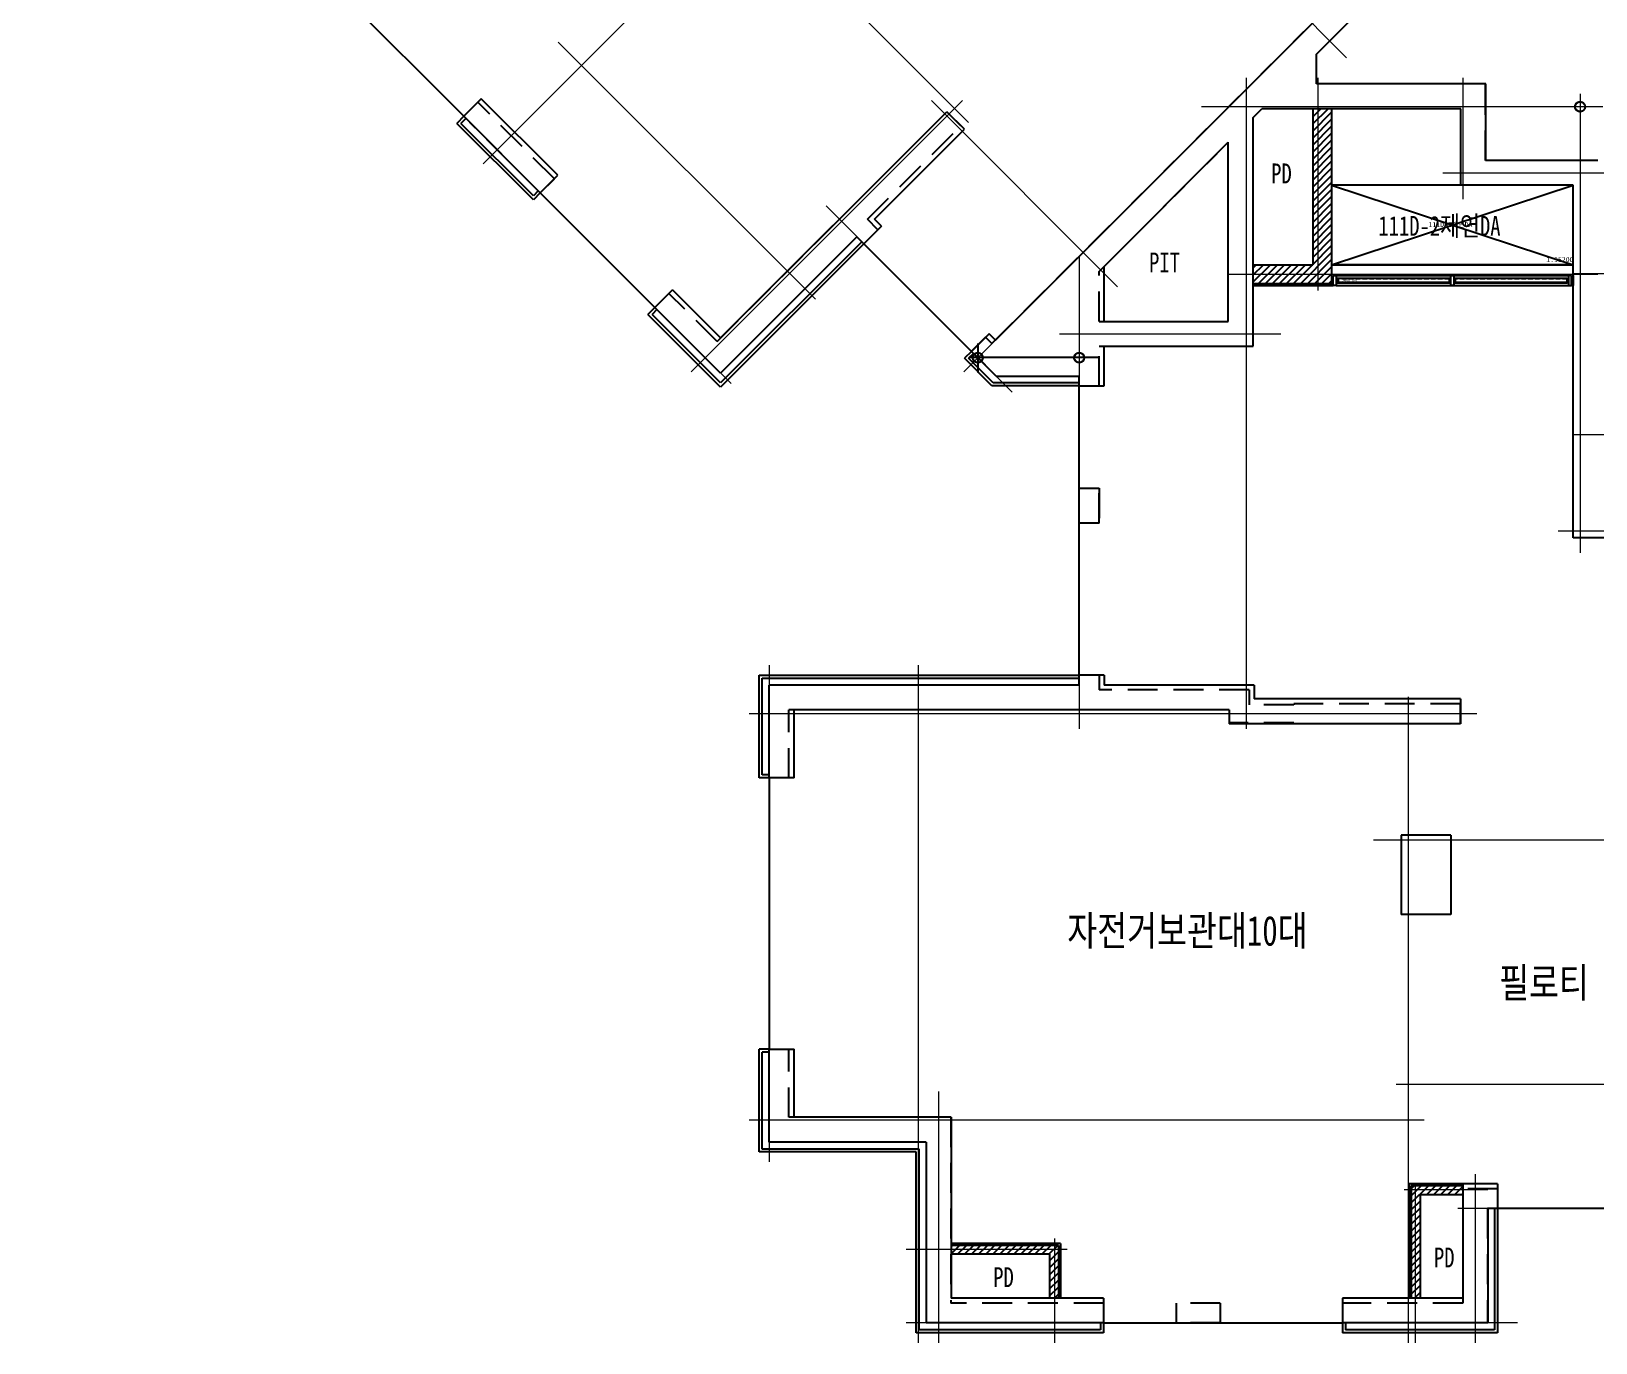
# Model space of a CAD drawing. Header units: millimetres. Extents: x 18596 to 55969, y 16294 to 49232.
# Drawn here: x 25724 to 41466, y 16294 to 29494 of the extents above; entities that cross this region are included whole.
import ezdxf
from ezdxf.enums import TextEntityAlignment as Align

# ---------------------------------------------------------------- set-up
doc = ezdxf.new("R2010")
doc.units = ezdxf.units.MM
doc.header["$LTSCALE"] = 100
for name, pattern in [('111D-COR1_2-1F$0$CEN', [62, 60, -1, 0, -1]), ('111D-COR1_2-1F$0$CENTER', [50.8, 31.75, -6.35, 6.35, -6.35]), ('111D-COR1_2-1F$0$HID', [2.3, 1.5, -0.8])]:
    doc.linetypes.add(name, pattern=pattern)
doc.layers.get('Defpoints').update_dxf_attribs({"color": 127})
doc.layers.add('111D-COR1_2-1F$0$CEN아파트', color=1, linetype='111D-COR1_2-1F$0$CEN', lineweight=5)
for name, color, linetype, plot in [('111D-COR1_2-1F$0$Defpoint', 16, 'Continuous', False), ('111D-COR1_2-1F$0$UNDERWALL', 25, '111D-COR1_2-1F$0$HID', False), ('111D-COR1_2-1F$0$창호공차', 39, 'Continuous', False)]:
    doc.layers.add(name, color=color, linetype=linetype, plot=plot)
for name, color, linetype in [('111D-COR1_2-1F$0$ELE6', 5, 'Continuous'), ('111D-COR1_2-1F$0$ELE7', 8, 'Continuous'), ('111D-COR1_2-1F$0$ETC7', 8, 'Continuous'), ('111D-COR1_2-1F$0$FIN4', 6, 'Continuous'), ('111D-COR1_2-1F$0$FIN_석재', 9, 'Continuous'), ('111D-COR1_2-1F$0$HAT-1', 9, 'Continuous'), ('111D-COR1_2-1F$0$OPEN', 5, '111D-COR1_2-1F$0$CENTER'), ('111D-COR1_2-1F$0$WALL-1', 2, 'Continuous'), ('111D-COR1_2-1F$0$WALL-2', 3, 'Continuous'), ('111D-COR1_2-1F$0$WIN', 4, 'Continuous'), ('TEXT_실명', 3, 'Continuous')]:
    doc.layers.add(name, color=color, linetype=linetype)
doc.styles.add('111D-COR1_2-1F$0$돋움체', font='', dxfattribs={"width": 0.8})
doc.styles.add('돋움체', font='', dxfattribs={"width": 0.8})
doc.styles.get('111D-COR1_2-1F$0$돋움체').set_extended_font_data('DotumChe')
doc.styles.get('돋움체').set_extended_font_data('DotumChe')

# ---------------------------------------------------------------- blocks, each defined once
blk = doc.blocks.new('111D-COR1_2-1F$0$AG-2400_100')
at = {"layer": '111D-COR1_2-1F$0$ELE7'}
for p, q in [((-2247, -330), (93, -330)), ((-2247, -430), (93, -430)), ((-2232, -397), (-1107, -397)), ((-1047, -397), (78, -397))]:
    blk.add_line(p, q, dxfattribs=at)
at = {"layer": '111D-COR1_2-1F$0$ELE7', "linetype": '111D-COR1_2-1F$0$HID', "ltscale": 0.3}
for p, q in [((-1107, -363), (-2232, -363)), ((78, -363), (-1047, -363))]:
    blk.add_line(p, q, dxfattribs=at)
at = {"layer": '111D-COR1_2-1F$0$WIN'}
for p, q in [((-1092, -358), (-2232, -358)), ((-2232, -402), (-1092, -402)), ((78, -358), (-1062, -358)), ((-1062, -402), (78, -402))]:
    blk.add_line(p, q, dxfattribs=at)
for points in [[(-2277, -330), (-2247, -330), (-2247, -430), (-2277, -430)], [(-1092, -330), (-1062, -330), (-1062, -430), (-1092, -430)], [(123, -330), (93, -330), (93, -430), (123, -430)]]:
    blk.add_lwpolyline(points, close=True, dxfattribs=at)
for points in [[(-2247, -358), (-2232, -358), (-2232, -402), (-2247, -402)], [(-1092, -358), (-1107, -358), (-1107, -402), (-1092, -402)], [(-1062, -358), (-1047, -358), (-1047, -402), (-1062, -402)], [(93, -402), (78, -402), (78, -358), (93, -358)]]:
    blk.add_lwpolyline(points, dxfattribs=at)
at = {"layer": '111D-COR1_2-1F$0$창호공차', "ltscale": 2}
for p, q in [((-2292, -330), (-2292, -430)), ((138, -330), (138, -430))]:
    blk.add_line(p, q, dxfattribs=at)
at = {"layer": '111D-COR1_2-1F$0$창호공차', "ltscale": 2, "style": '111D-COR1_2-1F$0$돋움체', "width": 0.8}
blk.add_text('AG-2400_100', height=30, dxfattribs=at).set_placement((-2139, -377), align=Align.MIDDLE_CENTER)
blk = doc.blocks.new('111D-COR1_2-1F$0$111_112_113_114D_MF_WALL')
at = {"layer": '111D-COR1_2-1F$0$UNDERWALL', "ltscale": 2}
for p, q in [((-7327, -7011), (-1239, -922)), ((-4059, -4097), (-1062, -1099)), ((-4059, -4397), (-4059, -4097)), ((-2358, -4397), (-4059, -4397)), ((-2358, -5167), (-2358, -4397)), ((-12499, -4582), (-12641, -4723)), ((-11728, -5352), (-12499, -4582)), ((-10091, -6989), (-7779, -4677)), ((-7638, -4819), (-7779, -4677)), ((-4698, -4735), (-4609, -4647)), ((-2608, -4647), (-4609, -4647)), ((-2608, -5417), (-2608, -4647)), ((-11870, -5494), (-12641, -4723)), ((-8578, -5759), (-7638, -4819)), ((-4698, -7037), (-4698, -4735)), ((-6248, -6285), (-4948, -4985)), ((-4948, -6787), (-4948, -4985)), ((-1228, -5167), (-2358, -5167)), ((-11870, -5494), (-11728, -5352)), ((-1478, -5417), (-2608, -5417)), ((-1478, -8967), (-1478, -5417)), ((-8472, -5865), (-8578, -5759)), ((-10056, -7308), (-8684, -5936)), ((-8614, -6006), (-8684, -5936)), ((-8472, -5865), (-8614, -6006)), ((-6248, -6787), (-6248, -6285)), ((-10717, -6646), (-10576, -6505)), ((-10091, -6989), (-10576, -6505)), ((-10056, -7308), (-10717, -6646)), ((-6248, -6787), (-4948, -6787)), ((-7390, -6947), (-7532, -7088)), ((-7468, -7011), (-7468, -7301)), ((-7468, -7080), (-7468, -7241)), ((-7327, -7011), (-7390, -6947)), ((-6248, -7037), (-4698, -7037)), ((-6248, -7437), (-6248, -7037)), ((-6268, -7152), (-7552, -7152)), ((-6248, -7152), (-7542, -7152)), ((-7283, -7337), (-7532, -7088)), ((-7283, -7337), (-6448, -7337)), ((-6448, -7437), (-6448, -7337)), ((-6448, -7437), (-6248, -7437)), ((-6448, -8817), (-6448, -8467)), ((-6448, -8467), (-6248, -8467)), ((-6248, -8817), (-6248, -8467)), ((-6248, -8467), (-6248, -8817)), ((-6248, -8817), (-6448, -8817)), ((-1143, -8967), (-1478, -8967)), ((-6248, -10347), (-6448, -10347)), ((-6448, -10447), (-6448, -10347)), ((-6248, -10347), (-6248, -10497)), ((-6448, -10447), (-9568, -10447)), ((-9568, -11382), (-9568, -10447)), ((-4738, -10497), (-6248, -10497)), ((-4738, -10497), (-4738, -10647)), ((-4938, -10697), (-9368, -10697)), ((-9368, -11382), (-9368, -10697)), ((-4938, -10697), (-4938, -10827)), ((-4288, -10647), (-4738, -10647)), ((-2613, -10637), (-4288, -10637)), ((-4288, -10637), (-4288, -10647)), ((-2613, -10637), (-2613, -10837)), ((-4288, -10827), (-4938, -10827)), ((-4288, -10837), (-4288, -10827)), ((-2613, -10837), (-4288, -10837)), ((-9368, -11382), (-9568, -11382)), ((-2708, -11957), (-3208, -11957)), ((-3208, -11957), (-3208, -12757)), ((-2708, -11957), (-2708, -12757)), ((-2708, -12757), (-3208, -12757)), ((-9568, -15047), (-9568, -14112)), ((-9568, -14112), (-9368, -14112)), ((-9368, -14797), (-9368, -14112)), ((-7738, -14797), (-9368, -14797)), ((-7738, -14797), (-7738, -16667)), ((-7988, -15047), (-9568, -15047)), ((-7988, -15047), (-7988, -16867)), ((-2238, -15517), (-2588, -15517)), ((-2588, -15517), (-2588, -16667)), ((-2238, -15517), (-2238, -15717)), ((-2238, -15717), (-2338, -15717)), ((-2338, -15717), (-2338, -16867)), ((-6203, -16667), (-7738, -16667)), ((-6203, -16667), (-6203, -16867)), ((-5028, -16667), (-5473, -16667)), ((-5473, -16667), (-5473, -16867)), ((-5028, -16667), (-5028, -16867)), ((-2588, -16667), (-3798, -16667)), ((-3798, -16667), (-3798, -16867)), ((-6203, -16867), (-7988, -16867)), ((-5028, -16867), (-5473, -16867)), ((-2338, -16867), (-3798, -16867))]:
    blk.add_line(p, q, dxfattribs=at)
for centre in [(-1408, -4627), (-1408, -4627), (-7468, -7152), (-7468, -7152), (-6448, -7152), (-6448, -7152)]:
    blk.add_circle(centre, 50, dxfattribs=at)
blk = doc.blocks.new('111D-COR1_2-1F', base_point=(97262, 34968))
at = {"layer": '111D-COR1_2-1F$0$HAT-1', "ltscale": 2}
h = blk.add_hatch(dxfattribs=at)
h.set_pattern_fill('_USER,N', color=256, scale=50, angle=45, style=0, pattern_type=0)
h.set_pattern_definition([(45, (-93496.35, 58160.583), (-35.355339, 35.355339), [])])
h.paths.add_polyline_path([(34728, 24305), (35518, 24305), (35518, 26065), (35328, 26065), (35328, 24495), (34728, 24495)])
h = blk.add_hatch(dxfattribs=at)
h.set_pattern_fill('_USER,N', color=256, scale=50, angle=45, style=0, pattern_type=0)
h.set_pattern_definition([(45, (-133752.217, -137487.445), (-35.355339, 35.355339), [])])
h.paths.add_polyline_path([(36318, 14095), (36408, 14095), (36408, 15135), (36838, 15135), (36838, 15225), (36318, 15225)])
h = blk.add_hatch(dxfattribs=at)
h.set_pattern_fill('_USER,N', color=256, scale=50, angle=45, style=0, pattern_type=0)
h.set_pattern_definition([(45, (-339287.817, -68295.335), (-35.355339, 35.355339), [])])
h.paths.add_polyline_path([(32678, 14095), (32768, 14095), (32768, 14625), (31688, 14625), (31688, 14535), (32678, 14535)])
at = {"layer": '111D-COR1_2-1F$0$CEN아파트', "ltscale": 2}
for p, q in [((29475, 23298), (22432, 30341)), ((31816, 23418), (38470, 30072)), ((35669, 26579), (32728, 29521)), ((26979, 25511), (29708, 28241)), ((31865, 25928), (29546, 28248)), ((30324, 24147), (27736, 26735)), ((34658, 26375), (34658, 19825)), ((35378, 26375), (35378, 24235)), ((36838, 26375), (36838, 25156)), ((36838, 26375), (36838, 25156)), ((29072, 23418), (31802, 26148)), ((33364, 24274), (31490, 26148)), ((38018, 26215), (38018, 21595)), ((38248, 26085), (34208, 26085)), ((36638, 25420), (40948, 25420)), ((32304, 23213), (30430, 25087)), ((32978, 24580), (32978, 19825)), ((39688, 24405), (37948, 24405)), ((34478, 24400), (38198, 24400)), ((35005, 23795), (32778, 23795)), ((37948, 22785), (41988, 22785)), ((42058, 21815), (37798, 21815)), ((29858, 20465), (29858, 15465)), ((31358, 20465), (31358, 13645)), ((36288, 20145), (36288, 13645)), ((36978, 19975), (29658, 19975)), ((42058, 18705), (35938, 18705)), ((42108, 16245), (36168, 16245)), ((31563, 16173), (31563, 13645)), ((36448, 15885), (29658, 15885)), ((36963, 15343), (36963, 13645)), ((37088, 15185), (36248, 15185)), ((36358, 15245), (36358, 13645)), ((42058, 14995), (36788, 14995)), ((32728, 14695), (32728, 13645)), ((32858, 14585), (31238, 14585)), ((37388, 13845), (31238, 13845))]:
    blk.add_line(p, q, dxfattribs=at)
at = {"layer": '111D-COR1_2-1F$0$ELE6', "ltscale": 2}
for p, q in [((24854, 27919), (26785, 25989)), ((27555, 25218), (28708, 24065)), ((31893, 23623), (30812, 24705)), ((32978, 20365), (32978, 23275)), ((29858, 19330), (29858, 16600)), ((38718, 14995), (37188, 14995)), ((33223, 13845), (35628, 13845))]:
    blk.add_line(p, q, dxfattribs=at)
at = {"layer": '111D-COR1_2-1F$0$ETC7', "ltscale": 2}
blk.add_line((37948, 24495), (35518, 24495), dxfattribs=at)
at = {"layer": '111D-COR1_2-1F$0$FIN4', "ltscale": 2}
for p, q in [((34728, 24285), (35533, 24285)), ((36298, 15245), (36298, 14095)), ((36838, 15245), (36298, 15245)), ((32788, 14645), (31688, 14645)), ((32788, 14645), (32788, 14095))]:
    blk.add_line(p, q, dxfattribs=at)
at = {"layer": '111D-COR1_2-1F$0$FIN_석재', "ltscale": 2}
for p, q in [((26785, 25989), (26714, 25918)), ((27485, 25147), (26714, 25918)), ((26806, 25967), (26756, 25918)), ((27485, 25190), (26756, 25918)), ((27534, 25239), (27485, 25190)), ((27555, 25218), (27485, 25147)), ((30790, 24726), (29369, 23305)), ((30812, 24705), (29369, 23263)), ((28708, 24065), (28637, 23995)), ((29369, 23263), (28637, 23995)), ((28729, 24044), (28680, 23995)), ((29369, 23305), (28680, 23995)), ((31893, 23623), (31823, 23553)), ((32100, 23275), (31823, 23553)), ((31915, 23602), (31865, 23553)), ((32113, 23305), (31865, 23553)), ((32978, 23305), (32113, 23305)), ((32978, 23275), (32100, 23275)), ((29758, 19330), (29758, 20365)), ((29758, 20365), (32978, 20365)), ((29788, 19360), (29788, 20335)), ((29788, 20335), (32978, 20335)), ((29858, 19330), (29758, 19330)), ((29858, 19360), (29788, 19360)), ((29758, 15565), (29758, 16600)), ((29858, 16600), (29758, 16600)), ((29788, 15595), (29788, 16570)), ((29858, 16570), (29788, 16570)), ((31368, 15595), (29788, 15595)), ((31368, 13775), (31368, 15595)), ((31338, 15565), (29758, 15565)), ((31338, 13745), (31338, 15565)), ((37158, 14995), (37158, 13775)), ((37188, 14995), (37188, 13745)), ((33223, 13745), (31338, 13745)), ((33193, 13775), (31368, 13775)), ((33193, 13845), (33193, 13775)), ((33223, 13845), (33223, 13745)), ((35628, 13845), (35628, 13745)), ((37188, 13745), (35628, 13745)), ((35658, 13845), (35658, 13775)), ((37158, 13775), (35658, 13775))]:
    blk.add_line(p, q, dxfattribs=at)
at = {"layer": '111D-COR1_2-1F$0$OPEN', "ltscale": 2}
blk.add_line((35518, 24495), (37948, 25295), dxfattribs=at)
blk.add_lwpolyline([(35518, 25295), (35518, 24495), (37948, 24495), (37948, 25295), (35518, 25295), (37948, 24495)], dxfattribs=at)
at = {"layer": '111D-COR1_2-1F$0$WALL-1', "ltscale": 2}
for p, q in [((32134, 23736), (38151, 29754)), ((35366, 26615), (38363, 29613)), ((35366, 26315), (35366, 26615)), ((37068, 26315), (35366, 26315)), ((37068, 25545), (37068, 26315)), ((26961, 26165), (26785, 25989)), ((27732, 25395), (26961, 26165)), ((27555, 25218), (26785, 25989)), ((29369, 23758), (31646, 26035)), ((31823, 25858), (31646, 26035)), ((34728, 25977), (34816, 26065)), ((34728, 23675), (34728, 25977)), ((36818, 26065), (34816, 26065)), ((36818, 25295), (36818, 26065)), ((30918, 24953), (31823, 25858)), ((33228, 24477), (34478, 25727)), ((34478, 23925), (34478, 25727)), ((38198, 25545), (37068, 25545)), ((27555, 25218), (27732, 25395)), ((37948, 25295), (36818, 25295)), ((37948, 21745), (37948, 25295)), ((30988, 24882), (30812, 24705)), ((30988, 24882), (30918, 24953)), ((29369, 23404), (30741, 24776)), ((30812, 24705), (30741, 24776)), ((33228, 23925), (33228, 24477)), ((28708, 24065), (28885, 24242)), ((29369, 23758), (28885, 24242)), ((29369, 23404), (28708, 24065)), ((32070, 23800), (31893, 23623)), ((32134, 23736), (32070, 23800)), ((33228, 23925), (34478, 23925)), ((32142, 23375), (31893, 23623)), ((33228, 23275), (33228, 23675)), ((33228, 23675), (34728, 23675)), ((32142, 23375), (32978, 23375)), ((32978, 23275), (32978, 23375)), ((32978, 23275), (33228, 23275)), ((38383, 21745), (37948, 21745)), ((33228, 20365), (32978, 20365)), ((32978, 20265), (32978, 20365)), ((33228, 20365), (33228, 20265)), ((32978, 20265), (29858, 20265)), ((29858, 19330), (29858, 20265)), ((34738, 20265), (33228, 20265)), ((34738, 20265), (34738, 20125)), ((34488, 20015), (30108, 20015)), ((30108, 19330), (30108, 20015)), ((34488, 20015), (34488, 19875)), ((36813, 20125), (34738, 20125)), ((36813, 20125), (36813, 19875)), ((36813, 19875), (34488, 19875)), ((30108, 19330), (29858, 19330)), ((36718, 18755), (36218, 18755)), ((36218, 18755), (36218, 17955)), ((36718, 18755), (36718, 17955)), ((36718, 17955), (36218, 17955)), ((29858, 15665), (29858, 16600)), ((29858, 16600), (30108, 16600)), ((30108, 15915), (30108, 16600)), ((31688, 15915), (30108, 15915)), ((31688, 15915), (31688, 14095)), ((31438, 15665), (29858, 15665)), ((31438, 15665), (31438, 13845)), ((37188, 15245), (36838, 15245)), ((36838, 15245), (36838, 14095)), ((37188, 15245), (37188, 14995)), ((37188, 14995), (37088, 14995)), ((37088, 14995), (37088, 13845)), ((33223, 14095), (31688, 14095)), ((33223, 14095), (33223, 13845)), ((36838, 14095), (35628, 14095)), ((35628, 14095), (35628, 13845)), ((33223, 13845), (31438, 13845)), ((37088, 13845), (35628, 13845))]:
    blk.add_line(p, q, dxfattribs=at)
at = {"layer": '111D-COR1_2-1F$0$WALL-2', "ltscale": 2}
for p, q in [((35328, 26065), (35328, 24495)), ((35518, 26065), (35518, 24305)), ((34728, 24495), (35328, 24495)), ((34728, 24305), (35518, 24305)), ((36318, 15225), (36318, 14095)), ((36838, 15225), (36318, 15225)), ((36408, 15135), (36408, 14095)), ((36838, 15135), (36408, 15135)), ((32768, 14625), (31688, 14625)), ((32678, 14535), (31688, 14535)), ((32678, 14535), (32678, 14095)), ((32768, 14625), (32768, 14095))]:
    blk.add_line(p, q, dxfattribs=at)
at = {"layer": 'Defpoints', "ltscale": 2}
for p, q in [((31957, 23701), (31957, 23411)), ((31957, 23631), (31957, 23471)), ((33157, 23560), (31873, 23560)), ((33178, 23560), (31883, 23560))]:
    blk.add_line(p, q, dxfattribs=at)
for centre in [(38018, 26085), (38018, 26085), (31957, 23560), (31957, 23560), (32978, 23560), (32978, 23560)]:
    blk.add_circle(centre, 50, dxfattribs=at)
at = {"layer": '111D-COR1_2-1F$0$UNDERWALL', "ltscale": 2}
blk.add_blockref('111D-COR1_2-1F$0$111_112_113_114D_MF_WALL', (39425, 30712), dxfattribs=at)
at = {"layer": '111D-COR1_2-1F$0$WIN', "ltscale": 2}
blk.add_blockref('111D-COR1_2-1F$0$AG-2400_100', (37809, 24715), dxfattribs=at)
at = {"layer": '111D-COR1_2-1F$0$Defpoint', "ltscale": 2, "style": '111D-COR1_2-1F$0$돋움체'}
blk.add_text('111D-2제연DA', height=50, dxfattribs=at).set_placement((36493, 24859), align=Align.BOTTOM_LEFT)
at = {"layer": '111D-COR1_2-1F$0$Defpoint', "style": '111D-COR1_2-1F$0$돋움체'}
blk.add_text(' 1.95200', height=50, dxfattribs=at).set_placement((37639, 24507), align=Align.BOTTOM_LEFT)

msp = doc.modelspace()

# ---------------------------------------------------------------- block references
at = {"ltscale": 2}
msp.add_blockref('111D-COR1_2-1F', (100553, 37617), dxfattribs=at)

# ---------------------------------------------------------------- texts
at = {"layer": 'TEXT_실명', "style": '돋움체', "width": 0.8}
for s, height, p in [('PD', 200, (38304, 28063)), ('111D-2제연DA', 200, (39894, 27535)), ('PIT', 200, (37127, 27167)), ('자전거보관대10대', 300, (37358, 20441)), ('필로티', 300, (40946, 19918)), ('PD', 200, (39942, 17152)), ('PD', 200, (35507, 16954))]:
    msp.add_text(s, height=height, dxfattribs=at).set_placement(p, align=Align.MIDDLE_CENTER)

doc.saveas('drawing.dxf')
